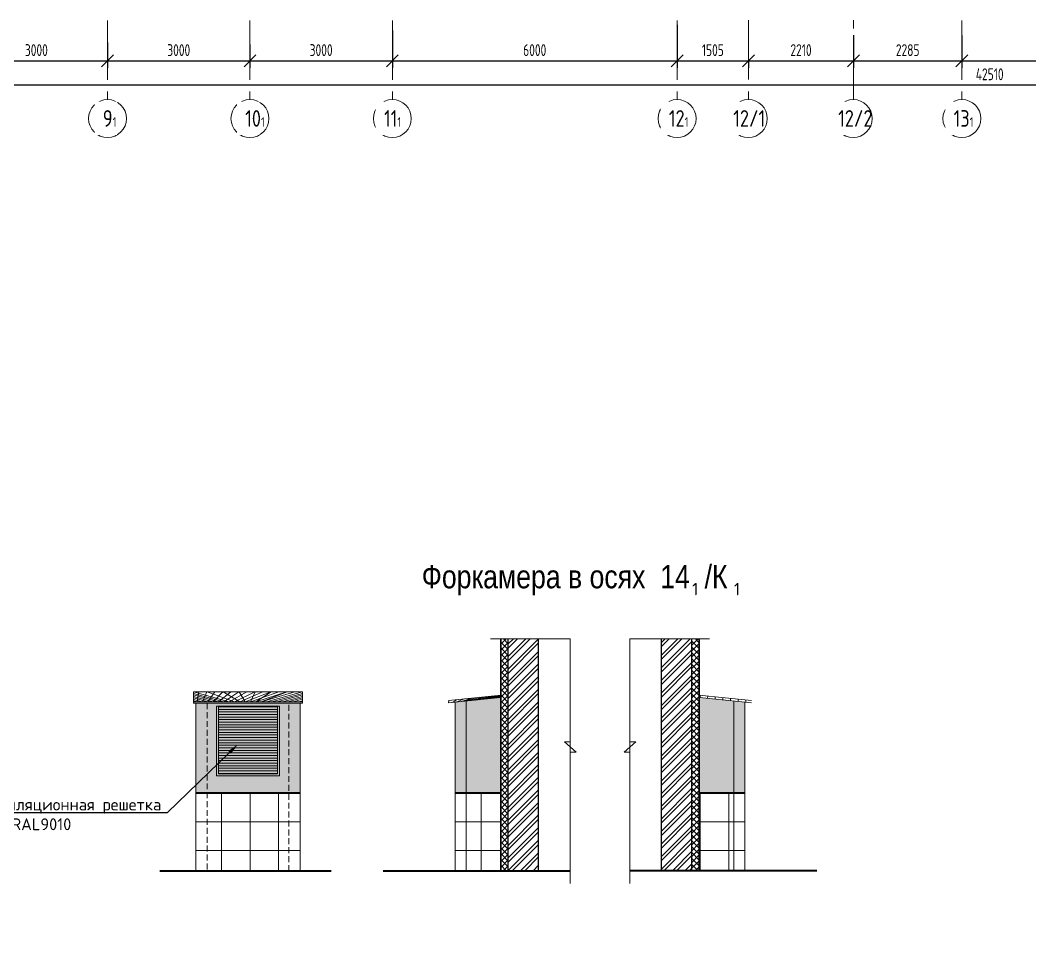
# Model space of a CAD drawing. Header units: millimetres. Extents: x -136099598 to 9192475, y 0 to 779331.
# Drawn here: x 151547 to 172818, y 261798 to 281193 of the extents above; entities that cross this region are included whole.
import ezdxf
from ezdxf import colors
from ezdxf.entities.mleader import LeaderData, LeaderLine
from ezdxf.math import Vec2, Vec3

# ---------------------------------------------------------------- set-up
doc = ezdxf.new("R2010")
doc.units = ezdxf.units.MM
doc.header["$MEASUREMENT"] = 0
doc.linetypes.add('01_base$0$DASHED2', pattern=[0.375, 0.25, -0.125])
doc.linetypes.add('CENTER', pattern=[2, 1.25, -0.25, 0.25, -0.25])
doc.layers.get('0').update_dxf_attribs({"color": 250, "lineweight": 9})
for name, color, linetype, lineweight in [('!_Цоколь', 7, 'Continuous', 0), ('АР-Выноски', 5, 'Continuous', 5), ('АР_Навесной фасад', 5, 'Continuous', 5), ('АР_Оси', 193, 'Continuous', 9), ('АР_Оси размеры', 164, 'Continuous', 9), ('АР_Сущ Несущая стена', 202, 'Continuous', 30), ('АР_тонкая линия', 250, 'Continuous', 0), ('АР_Утеплитель', 250, 'Continuous', 9), ('АР_Штриховка кирпич', 250, 'Continuous', 9), ('пунктир', 251, 'Continuous', 13)]:
    doc.layers.add(name, color=color, linetype=linetype, lineweight=lineweight)
doc.layers.add('PDF _0', color=7, linetype='Continuous')
doc.layers.add('RAL 7016', color=7, linetype='Continuous', lineweight=0, true_color=0x383e42)
doc.layers.add('RAL 90 10', color=7, linetype='Continuous', lineweight=0, true_color=0xf1ece1)
doc.styles.add('Arial', font='ARIALN.TTF')
doc.styles.add('ISOCPEUR', font='isocpeur.ttf', dxfattribs={"width": 0.7})
doc.styles.add('PDF ISOCPEUR', font='isocpeur.ttf')
doc.styles.add('ГОСТ 2.304', font='isocpeur.ttf', dxfattribs={"width": 0.7})
doc.dimstyles.new('СПДС', dxfattribs={"dimscale": 100, "dimtxt": 2.5, "dimasz": 2.5, "dimexe": 1.5, "dimexo": 0, "dimgap": 1, "dimtad": 1, "dimdec": 0, "dimrnd": 1, "dimtxsty": 'ГОСТ 2.304', "dimblk": 'OBLIQUE', "dimcen": 2.5, "dimdle": 1.5, "dimadec": 0, "dimazin": 2, "dimtfac": 0.75, "dimtdec": 0, "dimtmove": 1, "dimatfit": 3, "dimfxl": 1, "dimtolj": 1, "dimarcsym": 1})

# ---------------------------------------------------------------- blocks, each defined once
blk = doc.blocks.new('_Oblique')
at = {"color": 0, "linetype": 'ByBlock', "lineweight": -2}
blk.add_line((-0.5, -0.5), (0.5, 0.5), dxfattribs=at)
blk = doc.blocks.new('*D395')
at = {"layer": 'АР_Оси размеры', "color": 0, "lineweight": -2, "ltscale": 100, "transparency": 16777216}
for p, q in [((153387.6381978543, 280725.5606095333), (153387.6381978543, 280187.7073046098)), ((156387.6381978544, 280679.2854708497), (156387.6381978544, 280187.7073046098)), ((153237.6381978543, 280337.7073046098), (156537.6381978544, 280337.7073046098))]:
    blk.add_line(p, q, dxfattribs=at)
at = {"layer": 'АР_Оси размеры', "color": 0, "lineweight": -2, "ltscale": 100, "transparency": 16777216, "xscale": 250, "yscale": 250, "zscale": 250, "rotation": 180}
blk.add_blockref('_Oblique', (153387.6381978543, 280337.7073046098), dxfattribs=at)
at = {"layer": 'АР_Оси размеры', "color": 0, "lineweight": -2, "ltscale": 100, "transparency": 16777216, "xscale": 250, "yscale": 250, "zscale": 250}
blk.add_blockref('_Oblique', (156387.6381978544, 280337.7073046098), dxfattribs=at)
at = {"layer": 'АР_Оси размеры', "color": 0, "ltscale": 100, "transparency": 16777216, "insert": (154887.6381978544, 280562.7073046098), "char_height": 250, "attachment_point": 5, "style": 'ГОСТ 2.304'}
blk.add_mtext('\\A1;3000', dxfattribs=at)
blk = doc.blocks.new('*D396')
at = {"layer": 'АР_Оси размеры', "color": 0, "lineweight": -2, "ltscale": 100, "transparency": 16777216}
for p, q in [((156387.6381978544, 280679.2854708497), (156387.6381978544, 280187.7073046098)), ((159387.6381978545, 280679.4195731058), (159387.6381978545, 280187.7073046098)), ((156237.6381978544, 280337.7073046098), (159537.6381978545, 280337.7073046098))]:
    blk.add_line(p, q, dxfattribs=at)
at = {"layer": 'АР_Оси размеры', "color": 0, "lineweight": -2, "ltscale": 100, "transparency": 16777216, "xscale": 250, "yscale": 250, "zscale": 250, "rotation": 180}
blk.add_blockref('_Oblique', (156387.6381978544, 280337.7073046098), dxfattribs=at)
at = {"layer": 'АР_Оси размеры', "color": 0, "lineweight": -2, "ltscale": 100, "transparency": 16777216, "xscale": 250, "yscale": 250, "zscale": 250}
blk.add_blockref('_Oblique', (159387.6381978545, 280337.7073046098), dxfattribs=at)
at = {"layer": 'АР_Оси размеры', "color": 0, "ltscale": 100, "transparency": 16777216, "insert": (157887.6381978545, 280562.7073046098), "char_height": 250, "attachment_point": 5, "style": 'ГОСТ 2.304'}
blk.add_mtext('\\A1;3000', dxfattribs=at)
blk = doc.blocks.new('*D397')
at = {"layer": 'АР_Оси размеры', "color": 0, "lineweight": -2, "ltscale": 100, "transparency": 16777216}
for p, q in [((165387.6381978547, 281096.5465766125), (165387.6381978547, 280187.7073046098)), ((159387.6381978545, 280977.0634388578), (159387.6381978545, 280187.7073046098)), ((159237.6381978545, 280337.7073046098), (165537.6381978547, 280337.7073046098))]:
    blk.add_line(p, q, dxfattribs=at)
at = {"layer": 'АР_Оси размеры', "color": 0, "lineweight": -2, "ltscale": 100, "transparency": 16777216, "xscale": 250, "yscale": 250, "zscale": 250, "rotation": 180}
blk.add_blockref('_Oblique', (159387.6381978545, 280337.7073046098), dxfattribs=at)
at = {"layer": 'АР_Оси размеры', "color": 0, "lineweight": -2, "ltscale": 100, "transparency": 16777216, "xscale": 250, "yscale": 250, "zscale": 250}
blk.add_blockref('_Oblique', (165387.6381978547, 280337.7073046098), dxfattribs=at)
at = {"layer": 'АР_Оси размеры', "color": 0, "ltscale": 100, "transparency": 16777216, "insert": (162387.6381978546, 280562.7073046098), "char_height": 250, "attachment_point": 5, "style": 'ГОСТ 2.304'}
blk.add_mtext('\\A1;6000', dxfattribs=at)
blk = doc.blocks.new('*D398')
at = {"layer": 'АР_Оси размеры', "color": 0, "lineweight": -2, "ltscale": 100, "transparency": 16777216}
for p, q in [((171387.6381978547, 280873.3649604412), (171387.6381978547, 280187.7073046098)), ((177387.6381978548, 280910.3692946521), (177387.6381978548, 280187.7073046098)), ((171237.6381978547, 280337.7073046098), (177537.6381978548, 280337.7073046098))]:
    blk.add_line(p, q, dxfattribs=at)
at = {"layer": 'АР_Оси размеры', "color": 0, "lineweight": -2, "ltscale": 100, "transparency": 16777216, "xscale": 250, "yscale": 250, "zscale": 250, "rotation": 180}
blk.add_blockref('_Oblique', (171387.6381978547, 280337.7073046098), dxfattribs=at)
at = {"layer": 'АР_Оси размеры', "color": 0, "lineweight": -2, "ltscale": 100, "transparency": 16777216, "xscale": 250, "yscale": 250, "zscale": 250}
blk.add_blockref('_Oblique', (177387.6381978548, 280337.7073046098), dxfattribs=at)
at = {"layer": 'АР_Оси размеры', "color": 0, "ltscale": 100, "transparency": 16777216, "insert": (174387.6381978547, 280562.7073046098), "char_height": 250, "attachment_point": 5, "style": 'ГОСТ 2.304'}
blk.add_mtext('\\A1;6000', dxfattribs=at)
blk = doc.blocks.new('*D392')
at = {"layer": 'АР_Оси размеры', "color": 0, "lineweight": -2, "ltscale": 100, "transparency": 16777216}
for p, q in [((165387.6381978547, 280357.0278898938), (165387.6381978547, 280187.7073046099)), ((166892.6381978546, 280357.0278898938), (166892.6381978546, 280187.7073046099)), ((165237.6381978547, 280337.7073046099), (167042.6381978546, 280337.7073046099))]:
    blk.add_line(p, q, dxfattribs=at)
at = {"layer": 'АР_Оси размеры', "color": 0, "lineweight": -2, "ltscale": 100, "transparency": 16777216, "xscale": 250, "yscale": 250, "zscale": 250, "rotation": 180}
blk.add_blockref('_Oblique', (165387.6381978547, 280337.7073046099), dxfattribs=at)
at = {"layer": 'АР_Оси размеры', "color": 0, "lineweight": -2, "ltscale": 100, "transparency": 16777216, "xscale": 250, "yscale": 250, "zscale": 250}
blk.add_blockref('_Oblique', (166892.6381978546, 280337.7073046099), dxfattribs=at)
at = {"layer": 'АР_Оси размеры', "color": 0, "ltscale": 100, "transparency": 16777216, "insert": (166140.1381978546, 280562.7073046099), "char_height": 250, "attachment_point": 5, "style": 'ГОСТ 2.304'}
blk.add_mtext('\\A1;1505', dxfattribs=at)
blk = doc.blocks.new('*D393')
at = {"layer": 'АР_Оси размеры', "color": 0, "lineweight": -2, "ltscale": 100, "transparency": 16777216}
for p, q in [((169102.6381978546, 280878.6915809228), (169102.6381978546, 280187.7073046099)), ((166892.6381978546, 280357.0278898938), (166892.6381978546, 280187.7073046099)), ((166742.6381978546, 280337.7073046099), (169252.6381978546, 280337.7073046099))]:
    blk.add_line(p, q, dxfattribs=at)
at = {"layer": 'АР_Оси размеры', "color": 0, "lineweight": -2, "ltscale": 100, "transparency": 16777216, "xscale": 250, "yscale": 250, "zscale": 250, "rotation": 180}
blk.add_blockref('_Oblique', (166892.6381978546, 280337.7073046099), dxfattribs=at)
at = {"layer": 'АР_Оси размеры', "color": 0, "lineweight": -2, "ltscale": 100, "transparency": 16777216, "xscale": 250, "yscale": 250, "zscale": 250}
blk.add_blockref('_Oblique', (169102.6381978546, 280337.7073046099), dxfattribs=at)
at = {"layer": 'АР_Оси размеры', "color": 0, "ltscale": 100, "transparency": 16777216, "insert": (167997.6381978546, 280562.7073046099), "char_height": 250, "attachment_point": 5, "style": 'ГОСТ 2.304'}
blk.add_mtext('\\A1;2210', dxfattribs=at)
blk = doc.blocks.new('*D394')
at = {"layer": 'АР_Оси размеры', "color": 0, "lineweight": -2, "ltscale": 100, "transparency": 16777216}
for p, q in [((169102.6381978546, 280878.6915809228), (169102.6381978546, 280187.7073046099)), ((171387.6381978547, 280695.1430625892), (171387.6381978547, 280187.7073046099)), ((168952.6381978546, 280337.7073046099), (171537.6381978547, 280337.7073046099))]:
    blk.add_line(p, q, dxfattribs=at)
at = {"layer": 'АР_Оси размеры', "color": 0, "lineweight": -2, "ltscale": 100, "transparency": 16777216, "xscale": 250, "yscale": 250, "zscale": 250, "rotation": 180}
blk.add_blockref('_Oblique', (169102.6381978546, 280337.7073046099), dxfattribs=at)
at = {"layer": 'АР_Оси размеры', "color": 0, "lineweight": -2, "ltscale": 100, "transparency": 16777216, "xscale": 250, "yscale": 250, "zscale": 250}
blk.add_blockref('_Oblique', (171387.6381978547, 280337.7073046099), dxfattribs=at)
at = {"layer": 'АР_Оси размеры', "color": 0, "ltscale": 100, "transparency": 16777216, "insert": (170245.1381978547, 280562.7073046099), "char_height": 250, "attachment_point": 5, "style": 'ГОСТ 2.304'}
blk.add_mtext('\\A1;2285', dxfattribs=at)
blk = doc.blocks.new('*D399')
at = {"layer": 'АР_Оси размеры', "color": 0, "lineweight": -2, "ltscale": 100, "transparency": 16777216}
for p, q in [((150387.6381978542, 280713.9923178855), (150387.6381978542, 280187.7073046098)), ((153387.6381978543, 280725.5606095333), (153387.6381978543, 280187.7073046098)), ((150237.6381978542, 280337.7073046098), (153537.6381978543, 280337.7073046098))]:
    blk.add_line(p, q, dxfattribs=at)
at = {"layer": 'АР_Оси размеры', "color": 0, "lineweight": -2, "ltscale": 100, "transparency": 16777216, "xscale": 250, "yscale": 250, "zscale": 250, "rotation": 180}
blk.add_blockref('_Oblique', (150387.6381978542, 280337.7073046098), dxfattribs=at)
at = {"layer": 'АР_Оси размеры', "color": 0, "lineweight": -2, "ltscale": 100, "transparency": 16777216, "xscale": 250, "yscale": 250, "zscale": 250}
blk.add_blockref('_Oblique', (153387.6381978543, 280337.7073046098), dxfattribs=at)
at = {"layer": 'АР_Оси размеры', "color": 0, "ltscale": 100, "transparency": 16777216, "insert": (151887.6381978542, 280562.7073046098), "char_height": 250, "attachment_point": 5, "style": 'ГОСТ 2.304'}
blk.add_mtext('\\A1;3000', dxfattribs=at)
blk = doc.blocks.new('*D400')
at = {"layer": 'АР_Оси размеры', "color": 0, "lineweight": -2, "ltscale": 100, "transparency": 16777216}
for p, q in [((150387.6381978542, 280204.7773311612), (150387.6381978542, 279678.4923178855)), ((192897.6381978547, 280136.9923178855), (192897.6381978547, 279678.4923178855)), ((150237.6381978542, 279828.4923178855), (193047.6381978547, 279828.4923178855))]:
    blk.add_line(p, q, dxfattribs=at)
at = {"layer": 'АР_Оси размеры', "color": 0, "lineweight": -2, "ltscale": 100, "transparency": 16777216, "xscale": 250, "yscale": 250, "zscale": 250, "rotation": 180}
blk.add_blockref('_Oblique', (150387.6381978542, 279828.4923178855), dxfattribs=at)
at = {"layer": 'АР_Оси размеры', "color": 0, "lineweight": -2, "ltscale": 100, "transparency": 16777216, "xscale": 250, "yscale": 250, "zscale": 250}
blk.add_blockref('_Oblique', (192897.6381978547, 279828.4923178855), dxfattribs=at)
at = {"layer": 'АР_Оси размеры', "color": 0, "ltscale": 100, "transparency": 16777216, "insert": (171972.8879174832, 280053.4923178855), "char_height": 250, "attachment_point": 5, "style": 'ГОСТ 2.304'}
blk.add_mtext('\\A1;42510', dxfattribs=at)

msp = doc.modelspace()

# ---------------------------------------------------------------- hatches: boundary and pattern name
at = {"layer": '!_Цоколь', "lineweight": 0, "ltscale": 5, "true_color": 0x636466}
h = msp.add_hatch(dxfattribs=at)
h.set_pattern_fill('ANSI37', color=251, scale=4800, angle=44.99999999999999)
h.set_pattern_definition([(90, (203790.3612670634, -2099.01166855148), (-600, 1.13686837721616e-13), []), (180, (203790.3612670634, -2099.01166855148), (-1.70530256582424e-13, -600), [])])
h.paths.add_polyline_path([(157445.388655855, 264921.6082298195), (155245.0404993398, 264921.9916278779), (155245.3945392912, 263275.033461203), (157445.3886117093, 263275.1649356748)])
h = msp.add_hatch(dxfattribs=at)
h.set_pattern_fill('ANSI37', color=251, scale=4800, angle=44.99999999999999)
h.set_pattern_definition([(90, (209255.9855655828, -2099.011209349614), (-600, 1.13686837721616e-13), []), (180, (209255.9855655828, -2099.011209349614), (-1.70530256582424e-13, -600), [])])
h.paths.add_polyline_path([(161668.5674519253, 264921.6082298195), (160710.6647537136, 264921.9916278779), (160711.0188378107, 263275.0339204049), (161668.5674519253, 263275.1653948766)])
h = msp.add_hatch(dxfattribs=at)
h.set_pattern_fill('ANSI37', color=251, scale=4800, angle=44.99999999999999)
h.set_pattern_definition([(90, (208475.5862761635, -2099.011209349614), (-600, 1.13686837721616e-13), []), (180, (208475.5862761635, -2099.011209349614), (-1.70530256582424e-13, -600), [])])
h.paths.add_polyline_path([(165857.5328154924, 264921.6082298195), (166815.4355137041, 264921.9916278779), (166815.0840760035, 263275.0339204049), (165857.5354618889, 263275.1653948766)])
at = {"ltscale": 100}
h = msp.add_hatch(dxfattribs=at)
h.set_pattern_fill('ANSI31', color=256, scale=17, angle=135)
h.set_pattern_definition([(180, (-2599747.735592998, 5645876.517431865), (-3.552713678800501e-15, -53.97499999999999), [])])
h.paths.add_polyline_path([(156968.2681766591, 266724.9381424242), (155722.5065789497, 266725.3340206501), (155722.5078428621, 265252.5294915694), (156968.2694405715, 265253.9075499994)])
at = {"layer": 'RAL 7016', "ltscale": 100, "true_color": 0x000000, "transparency": 33554687}
h = msp.add_hatch(dxfattribs=at)
h.set_pattern_fill('ANSI32', color=18, scale=400, angle=45)
h.set_pattern_definition([(90, (8364131437.806109, 936314014.3166574), (-150, 0), []), (90, (8364131487.806109, 936314064.3166573), (-150, 0), [])])
h.paths.add_polyline_path([(157495.3887034895, 267042.3399107503), (155195.3885800333, 267047.3893239775), (155195.3885825444, 266830.7846035562), (157495.7315093036, 266830.830065433)])
h = msp.add_hatch(dxfattribs=at)
h.set_pattern_fill('ANSI32', color=18, scale=400, angle=45)
h.set_pattern_definition([(90, (8364135150.344645, 936313964.1482884), (-150, 0), []), (90, (8364135200.344645, 936314014.1482882), (-150, 0), [])])
h.paths.add_polyline_path([(161668.3028777729, 266973.8868865113), (160569.7333435084, 266860.7588165242), (160570.7702183385, 266810.7143614666), (161668.8320260777, 266923.8080149704)])
h = msp.add_hatch(dxfattribs=at)
h.set_pattern_fill('ANSI32', color=18, scale=400, angle=45)
h.set_pattern_definition([(90, (8364134369.945355, 936313964.1482884), (-150, 0), []), (90, (8364134419.945355, 936314014.1482882), (-150, 0), [])])
h.paths.add_polyline_path([(165857.8000360413, 266973.8868865113), (166956.3695703058, 266860.7588165242), (166955.3326954757, 266810.7143614666), (165857.2708877365, 266923.8080149704)])
at = {"layer": 'RAL 90 10', "ltscale": 100, "transparency": 33554687}
h = msp.add_hatch(color=256, dxfattribs=at)
h.dxf.hatch_style = 1
h.paths.add_polyline_path([(157445.3884071564, 266803.284603556), (155245.3882837892, 266803.284603556), (155245.3885954894, 264921.7999288486), (157445.3887034002, 264921.7999288485)])
h = msp.add_hatch(color=256, dxfattribs=at)
h.dxf.hatch_style = 1
h.paths.add_polyline_path([(161668.5674519253, 266923.1311645766), (160708.9418802687, 266822.8644476563), (160710.670154793, 264921.9631696093), (161668.5674519253, 264921.636688088)])
h = msp.add_hatch(color=256, dxfattribs=at)
h.dxf.hatch_style = 1
h.paths.add_polyline_path([(165857.5354618889, 266923.1311645766), (166817.1610335455, 266822.8644476563), (166815.4327590212, 264921.9631696093), (165857.5354618889, 264921.636688088)])
at = {"layer": 'АР_Утеплитель', "ltscale": 100}
h = msp.add_hatch(dxfattribs=at)
h.set_pattern_fill('ANSI37', color=256, scale=700)
h.set_pattern_definition([(45, (-814211.4043268843, 299067.3103064243), (-61.87184335382291, 61.87184335382291), []), (135, (-814211.4043268843, 299067.3103064243), (-61.87184335382291, -61.8718433538229), [])])
h.paths.add_polyline_path([(161828.5674519248, 263640.1653948729), (161678.5674519254, 263640.1653948729), (161678.5674519254, 263275.1653948772), (161828.5674519247, 263275.1653948763)])
h.paths.add_polyline_path([(161828.5674519258, 264990.1653948729), (161678.5674519252, 264990.1653948729), (161678.5674519253, 263640.1653948729), (161828.567451925, 263640.1653948729)])
h.paths.add_polyline_path([(161678.5674519252, 264990.1653948729), (161828.5674519259, 264990.1653948729), (161828.567451926, 268159.9067883021), (161678.5674519252, 268159.9067883021)])
h = msp.add_hatch(dxfattribs=at)
h.set_pattern_fill('ANSI37', color=256, scale=700)
h.set_pattern_definition([(45, (-814991.8036163037, 299067.3103064243), (-61.87184335382291, 61.87184335382291), []), (135, (-814991.8036163037, 299067.3103064243), (-61.87184335382291, -61.8718433538229), [])])
h.paths.add_polyline_path([(165697.5354618893, 263640.1653948729), (165847.5354618888, 263640.1653948729), (165847.5354618888, 263275.1653948772), (165697.5354618895, 263275.1653948763)])
h.paths.add_polyline_path([(165697.5354618884, 264990.1653948729), (165847.535461889, 264990.1653948729), (165847.5354618889, 263640.1653948729), (165697.5354618892, 263640.1653948729)])
h.paths.add_polyline_path([(165847.535461889, 264990.1653948729), (165697.5354618882, 264990.1653948729), (165697.5354618882, 268159.9067883021), (165847.535461889, 268159.9067883021)])
at = {"layer": 'АР_Штриховка кирпич', "ltscale": 100}
h = msp.add_hatch(dxfattribs=at)
h.set_pattern_fill('ANSI32', color=256, scale=500)
h.set_pattern_definition([(45, (-789097.913845588, 340662.2743057576), (-132.5825214724777, 132.5825214724777), []), (45, (-789009.525498088, 340662.2743057576), (-132.5825214724777, 132.5825214724777), [])])
h.paths.add_polyline_path([(162468.5705016333, 268159.9067883021), (161828.5705016333, 268159.9067883021), (161828.5644022185, 263275.1653948767), (162468.5644022184, 263275.1653948767)])
h = msp.add_hatch(dxfattribs=at)
h.set_pattern_fill('ANSI32', color=256, scale=500)
h.set_pattern_definition([(45, (-789878.3131350074, 340662.2743057576), (-132.5825214724777, 132.5825214724777), []), (45, (-789789.9247875074, 340662.2743057576), (-132.5825214724777, 132.5825214724777), [])])
h.paths.add_polyline_path([(165057.5324121809, 268159.9067883021), (165697.5324121809, 268159.9067883021), (165697.5385115957, 263275.1653948767), (165057.5385115958, 263275.1653948767)])

# ---------------------------------------------------------------- linework, layer by layer
at = {"color": 18, "ltscale": 150, "true_color": 0x000000}
for p, q in [((155245.388580033, 264921.7999288486), (157445.3887034002, 264921.7999288485, -0.5009745201615005)), ((160710.6700465065, 264921.7999288486), (161668.5674519253, 264921.7999288486, 0.03369939181800263)), ((166815.4328673077, 264921.7999288486), (165857.5354618889, 264921.7999288486, 0.03369939181800263))]:
    msp.add_line(p, q, dxfattribs=at)
for points in [[(161453.7416835498, 268158.9246617537), (163134.5267664889, 268158.9246617537), (163134.5267664889, 263003.8509591934)], [(166072.3612302644, 268158.9246617537), (164391.5761473253, 268158.9246617537), (164391.5761473253, 263003.8509591934)], [(163134.5267664889, 265773.5460387859), (163257.356491434, 265773.5460387859), (163011.706113163, 265987.6082736752), (163134.5267664889, 265987.6082736752)], [(164391.5761473253, 265773.5460387859), (164268.7464223802, 265773.5460387859), (164514.3968006512, 265987.6082736752), (164391.5761473253, 265987.6082736752)]]:
    msp.add_lwpolyline(points, dxfattribs=at)
at = {"ltscale": 150}
msp.add_lwpolyline([(155195.3885825444, 266830.7846035562), (157495.3887059114, 266830.7846035562), (157495.3887034003, 267044.8646173639), (155195.3885800333, 267044.8646173639)], close=True, dxfattribs=at)
for points, elevation in [([(155195.3885825444, 266830.7846035562), (157495.3887059112, 266830.7846035562), (157495.3887059112, 266803.284603556), (155195.3885825444, 266803.284603556)], -0.5009745201615005), ([(155245.3885800329, 263269.7630206917), (157445.3887034001, 263269.7630206917), (157445.3884065265, 266803.284603556), (155245.3882831593, 266803.284603556)], -0.5009745201615005), ([(155682.5078428621, 265273.5014282677), (157008.2694405715, 265273.4695043949), (157008.2694430826, 266744.7455651729), (155682.5078453732, 266744.7774890456)], -0.5071038590834341), ([(155722.5078428621, 265313.5014282677), (156968.2694405715, 265313.4695043949), (156968.268246761, 266725.120119599), (155722.5066490516, 266725.1520434718)], -0.5071038590834341)]:
    msp.add_lwpolyline(points, close=True, dxfattribs=dict(at, elevation=elevation))
at = {"layer": 'PDF _0', "lineweight": 0}
for p, q in [((161678.5674519253, 266973.9237594275), (160569.1245645123, 266860.5558238957, -0.06194327947231495)), ((161678.0234870612, 263275.1653948769, -0.1413613058934813), (161678.5674519253, 266973.9237594275)), ((165848.079426753, 263275.1653948769, -0.1413613058934813), (165847.5354618889, 266973.9237594275)), ((165847.5354618889, 266973.9237594275), (166956.9783493019, 266860.5558238957, -0.06194327947231495)), ((161668.5674519253, 266923.2531561193), (160572.5060783131, 266810.6703013023, -0.06194327947231495)), ((160708.9418920897, 266822.8442026749, 0.08257029994015785), (160711.0128780247, 263276.0447475831, -0.05676498974971561)), ((165857.5354618889, 266923.2531561193), (166953.5968355011, 266810.6703013023, -0.06194327947231495)), ((166817.1610217245, 266822.8442026749, 0.08257029994015785), (166815.0900357895, 263276.0447475831, -0.05676498974971561))]:
    msp.add_line(p, q, dxfattribs=at)
at = {"layer": 'АР_Навесной фасад', "ltscale": 100}
for p, q in [((161668.5674519253, 263275.1653948767), (161668.5674519253, 268155.0943682143)), ((161678.5674519253, 263890.1653948729), (161678.5674519253, 268159.9067883021)), ((165847.5354618889, 263890.1653948729), (165847.5354618889, 268159.9067883021)), ((165857.5354618889, 263275.1653948767), (165857.5354618889, 268155.0943682143))]:
    msp.add_line(p, q, dxfattribs=at)
at = {"layer": 'АР_Оси', "color": 6, "linetype": 'CENTER', "ltscale": 1000}
for p, q in [((153387.6381978544, 281188.4110600314), (153387.6381978543, 279520.6436823382)), ((156387.6381978545, 281188.4110600315), (156387.6381978544, 279520.6436823382)), ((159387.6381978546, 281188.4110600314), (159387.6381978545, 279520.6436823382)), ((165387.6381978547, 281188.4110600314), (165387.6381978547, 279520.6436823382)), ((171387.6381978547, 281188.4110600314), (171387.6381978547, 279520.6436823382))]:
    msp.add_line(p, q, dxfattribs=at)
at = {"layer": 'АР_Оси', "color": 6, "ltscale": 0.5}
for centre in [(153387.6381978541, 279120.6436823382), (156387.6381978542, 279120.6436823382), (159387.6381978543, 279120.6436823382), (165387.6381978544, 279120.6436823382), (166887.6381978544, 279120.6436823382), (169097.6381978544, 279120.6436823382), (171387.6381978544, 279120.6436823382)]:
    msp.add_circle(centre, 400, dxfattribs=at)
at = {"layer": 'АР_Сущ Несущая стена', "ltscale": 100}
for p, q in [((161828.5674519258, 263275.1653948729), (161828.567451926, 268159.9067883021)), ((162468.5674519258, 263275.1653948767), (162468.5674519258, 268159.9067883021)), ((165057.5354618884, 263275.1653948767), (165057.5354618884, 268159.9067883021)), ((165697.5354618884, 263275.1653948729), (165697.5354618882, 268159.9067883021))]:
    msp.add_line(p, q, dxfattribs=at)
at = {"layer": 'АР_тонкая линия', "color": 3, "lineweight": 40, "ltscale": 100}
for p, q in [((154486.7150375713, 263275.1653948767), (158096.2216297779, 263275.1653948767)), ((159196.9069850518, 263275.1653948767), (163134.5267664889, 263275.1653948767)), ((168329.1959287624, 263275.1653948767), (164391.5761473253, 263275.1653948767))]:
    msp.add_line(p, q, dxfattribs=at)
at = {"layer": 'пунктир', "linetype": '01_base$0$DASHED2', "ltscale": 500}
for points, elevation in [([(157205.1391060539, 263269.7630206917), (157205.3875655263, 266803.3080599106), (155485.3891241595, 266803.2611472015), (155485.1406678886, 263269.7630206917)], -0.5009745201615005), ([(160940.3995930337, 263271.999936929), (160940.4052189839, 266848.714589541), (160940.4052868577, 266848.2041519513), (160940.3995930337, 263271.999936929)], -0.556210115425525), ([(166585.7033207805, 263271.999936929), (166585.6796065341, 266848.4612252147), (166585.6796065341, 266848.4612252147), (166585.7033207805, 263271.999936929)], -0.556210115425525)]:
    msp.add_lwpolyline(points, dxfattribs=dict(at, elevation=elevation))

# ---------------------------------------------------------------- texts
at = {"insert": (160005.6980646575, 269077.0553390943), "char_height": 489.4366717920499, "attachment_point": 7, "style": 'Arial'}
msp.add_mtext('Форкамера в осях  14  /К', dxfattribs=at)
at = {"layer": 'PDF _0', "color": 18, "lineweight": 0, "true_color": 0x000000, "char_height": 262.4934346850584, "attachment_point": 7, "style": 'PDF ISOCPEUR'}
for insert in [(165702.6337793982, 269077.0553390943), (166584.989363716, 269077.0553390943)]:
    msp.add_mtext('1', dxfattribs=dict(at, insert=insert))

# ---------------------------------------------------------------- dimensions: what is measured, and where the dimension line sits
at = {"layer": 'АР_Оси размеры', "ltscale": 100}
for base, p1, p2, picture, middle in [((165387.6381978547, 280337.7073046098), (159387.6381978545, 280977.0634388578), (165387.6381978547, 281096.5465766125), '*D397', (162387.6381978546, 280562.7073046098)), ((169102.6381978546, 280337.7073046099), (166892.6381978546, 280357.0278898938), (169102.6381978546, 280878.6915809228), '*D393', (167997.6381978546, 280562.7073046099)), ((171387.6381978547, 280337.7073046099), (169102.6381978546, 280878.6915809228), (171387.6381978547, 280695.1430625892), '*D394', (170245.1381978547, 280562.7073046099)), ((177387.6381978548, 280337.7073046098), (171387.6381978547, 280873.3649604412), (177387.6381978548, 280910.3692946521), '*D398', (174387.6381978547, 280562.7073046098)), ((153387.6381978543, 280337.7073046098), (150387.6381978542, 280713.9923178855), (153387.6381978543, 280725.5606095333), '*D399', (151887.6381978542, 280562.7073046098)), ((156387.6381978544, 280337.7073046098), (153387.6381978543, 280725.5606095333), (156387.6381978544, 280679.2854708497), '*D395', (154887.6381978544, 280562.7073046098)), ((159387.6381978545, 280337.7073046098), (156387.6381978544, 280679.2854708497), (159387.6381978545, 280679.4195731058), '*D396', (157887.6381978545, 280562.7073046098)), ((166892.6381978546, 280337.7073046099), (165387.6381978547, 280357.0278898938), (166892.6381978546, 280357.0278898938), '*D392', (166140.1381978546, 280562.7073046099))]:
    dim = msp.add_linear_dim(base=base, p1=p1, p2=p2, dimstyle='СПДС', dxfattribs=at)
    dim.commit()
    dim.dimension.update_dxf_attribs({"geometry": picture, "text_midpoint": middle})
dim = msp.add_linear_dim(base=(192897.6381978547, 279828.4923178855), p1=(150387.6381978542, 280204.7773311612), p2=(192897.6381978547, 280136.9923178855), dimstyle='СПДС', dxfattribs=at)
dim.commit()
dim.dimension.update_dxf_attribs({"geometry": '*D400', "text_midpoint": (171972.8879174832, 279828.4923178855), "dimtype": 160})

# ---------------------------------------------------------------- leaders
at = {"layer": 'АР-Выноски'}
ml = msp.add_multileader_mtext('Standard', dxfattribs=at)
ml.set_content('{\\W1;Вентиляционная решетка цвет RAL9010}', color=256, style='ISOCPEUR')
ml.set_leader_properties()
ml.build(insert=Vec2(0, 0))
ml.multileader.update_dxf_attribs({"text_left_attachment_type": 6, "text_right_attachment_type": 6, "dogleg_length": 100, "arrow_head_size": 250})
ctx = ml.context
ctx.base_point, ctx.char_height, ctx.arrow_head_size, ctx.landing_gap_size, ctx.plane_origin = Vec3(150465.6695921451, 264495.3127161389, -0.5045387670092829), 250, 250, 25, Vec3(158158.5286696684, 259314.7879310519, -0.5045387670092829)
ctx.left_attachment, ctx.right_attachment = 6, 6
notes = []
notes.append((ctx, [(0, (1, 1, 0), (154640.6695921451, 264495.3127161389, -0.5045387670092829), (-1, 0), 100, [(0, [(156137.1292882972, 265940.8661478808, -0.5045387670092829)], 0, [])])]))
ctx.mtext.insert, ctx.mtext.width, ctx.mtext.flow_direction = Vec3(150490.6695921451, 264795.3127161389, -0.5045387670092829), 4497.745012044907, 5
for ctx, leaders in notes:
    for number, flags, end, landing, length, lines in leaders:
        leader = LeaderData()
        leader.index, (leader.has_last_leader_line, leader.has_dogleg_vector, leader.attachment_direction) = number, flags
        leader.last_leader_point, leader.dogleg_vector, leader.dogleg_length = Vec3(end), Vec3(landing), length
        for number, points, colour, breaks in lines:
            line = LeaderLine()
            line.index, line.vertices, line.color, line.breaks = number, Vec3.list(points), colors.encode_raw_color(colour), breaks
            leader.lines.append(line)
        ctx.leaders.append(leader)

# ---------------------------------------------------------------- next in the draw order: texts
at = {"layer": 'АР_Оси', "color": 6, "char_height": 350, "width": 123.8670816197991, "attachment_point": 1, "line_spacing_factor": 1.149209049011902, "style": 'ГОСТ 2.304', "bg_fill": 2}
for s, insert in [('{\\W0.8;9\\H0.57143x;1}', (153287.8175258147, 279298.4224997041)), ('{\\W0.8;10\\H0.57143x;1}', (156287.8175258148, 279298.4224997041)), ('{\\W0.8;11\\H0.57143x;1}', (159213.5420143899, 279298.4224997041)), ('{\\W0.8;12\\H0.57143x;1}', (165213.54201439, 279298.4224997041)), ('{\\W0.8;12/1}', (166569.9336068302, 279298.4224997041)), ('{\\W0.8;12/2}', (168779.9336068302, 279298.4224997041))]:
    msp.add_mtext(s, dxfattribs=dict(at, insert=insert))
at = {"layer": 'АР_Оси', "color": 6, "ltscale": 0.5, "insert": (171213.54201439, 279298.4224997041), "char_height": 350, "width": 123.8670816197991, "attachment_point": 1, "line_spacing_factor": 1.149209049011902, "style": 'ГОСТ 2.304', "bg_fill": 2}
msp.add_mtext('{\\W0.8;13\\H0.57143x;1}', dxfattribs=at)

# ---------------------------------------------------------------- next in the draw order: linework, layer by layer
at = {"layer": 'АР_Оси', "color": 6, "linetype": 'CENTER', "ltscale": 1000}
for p, q in [((166892.6381978546, 281193.0946436432), (166892.6381978545, 279520.6124311174)), ((169102.6381978546, 279520.6124311174), (169102.6381978546, 281191.6437871967))]:
    msp.add_line(p, q, dxfattribs=at)

doc.saveas('drawing.dxf')
